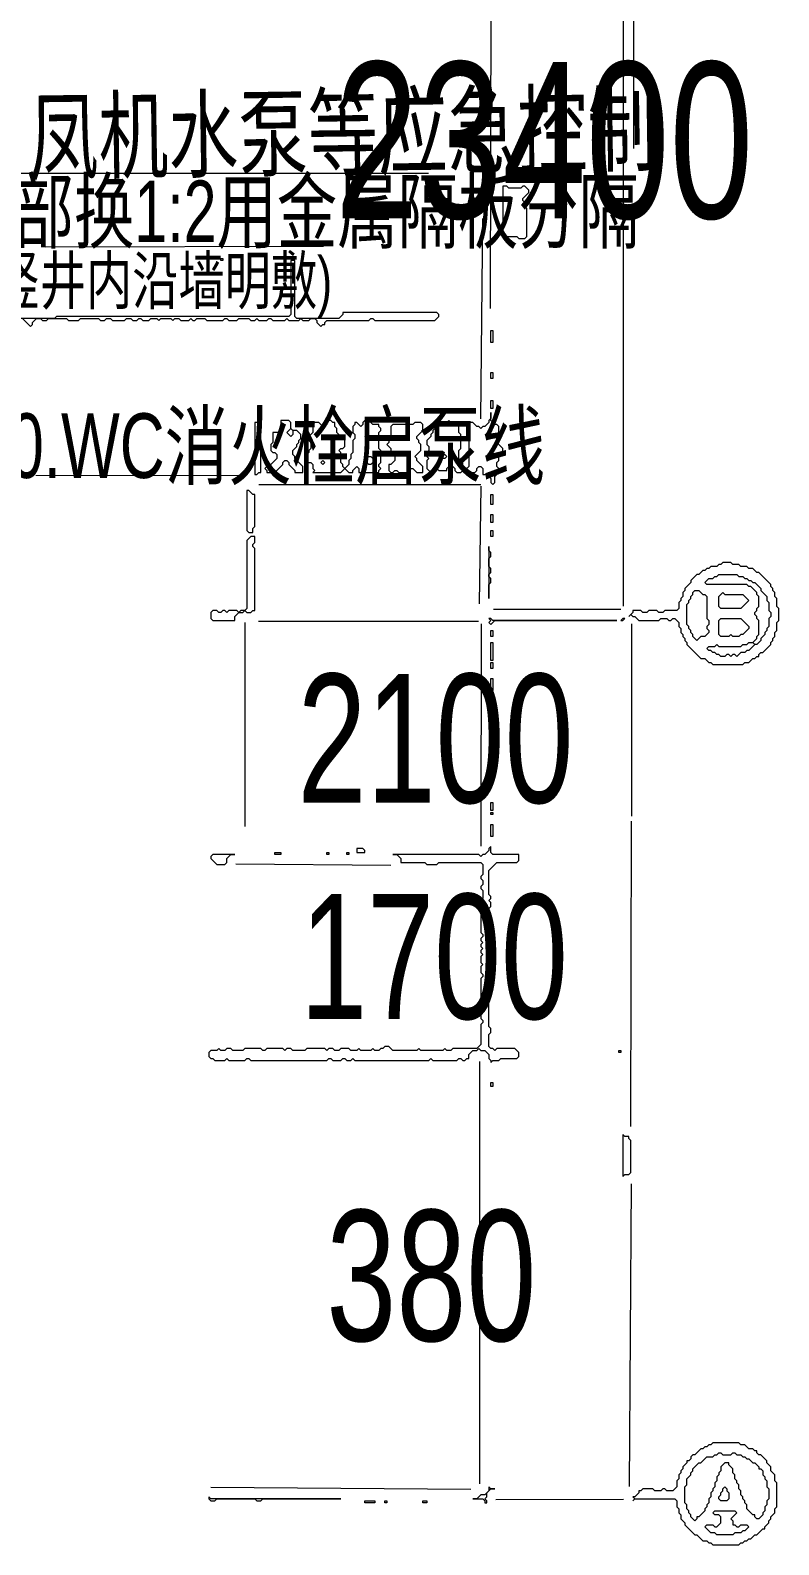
# Model space of a CAD drawing. Extents: x 25 to 4929, y 26 to 3478.
# Drawn here: x 3753 to 4127, y 1247 to 2004 of the extents above; entities that cross this region are included whole.
import ezdxf

# ---------------------------------------------------------------- set-up
doc = ezdxf.new("R2010")
doc.units = 0
for name, color, linetype, lineweight in [('OCR_TEXT', 6, 'Continuous', 0), ('TRACE_STRAIGHT', 5, 'Continuous', 0), ('TRACE_TEXT_SYMBOL', 6, 'Continuous', 0)]:
    doc.layers.add(name, color=color, linetype=linetype, lineweight=lineweight)
doc.styles.add('wqy-unicode', font='wqy-unicode.lff')

msp = doc.modelspace()

# ---------------------------------------------------------------- linework, layer by layer
at = {"layer": 'TRACE_STRAIGHT', "color": 5}
for p, q in [((3982.87, 1864.87), (3983.49, 2181.12)), ((4049.36, 1716.12), (4049.39, 2182.38)), ((4054.37, 2182.38), (4054.37, 1944.88)), ((3604.38, 1932.56), (3951.88, 1932.57)), ((3978.03, 1809.86), (3979.03, 1909.89)), ((3760.63, 1895.69), (3899.38, 1896.13)), ((3755.62, 1781.59), (3856.88, 1781.39)), ((3867, 1777), (3978, 1777)), ((3977.48, 1717.38), (3978.2, 1776.14)), ((3984.38, 1714.68), (4048.12, 1714.68)), ((3860, 1708), (3860, 1606)), ((3866.88, 1708.63), (3976.88, 1708.65)), ((3978.19, 1596.12), (3978.34, 1707.38)), ((4053.35, 1707.38), (4053.37, 1611.12)), ((4053.08, 1456.13), (4053.48, 1608.63)), ((3855.61, 1587.3), (3933.14, 1586.66)), ((3977.36, 1488.62), (3977.36, 1277.38)), ((4052.45, 1276.11), (4053.44, 1427.38)), ((3843.11, 1275.74), (3973.13, 1274.77)), ((3985.62, 1269.68), (4049.38, 1269.72))]:
    msp.add_line(p, q, dxfattribs=at)
at = {"layer": 'TRACE_TEXT_SYMBOL', "color": 6}
for points in [[(3989, 1926), (3989, 1902), (3990, 1901), (3996, 1901), (3997, 1900), (4000, 1900), (4001, 1901), (4001, 1915), (4000, 1916), (4000, 1918), (3999, 1919), (3999, 1920), (4002, 1923), (4002, 1924), (4000, 1926), (3999, 1926), (3998, 1925), (3992, 1925), (3991, 1926)], [(3848, 1890), (3849, 1890), (3849, 1889), (3848, 1889)], [(3983, 1854), (3984, 1854), (3984, 1848), (3983, 1848)], [(3983, 1833), (3984, 1833), (3984, 1830), (3983, 1830)], [(3983, 1819), (3984, 1819), (3984, 1815), (3983, 1815)], [(3983, 1813), (3983, 1810), (3982, 1809), (3982, 1808), (3980, 1806), (3979, 1806), (3978, 1805), (3977, 1806), (3976, 1806), (3974, 1808), (3972, 1808), (3972, 1786), (3971, 1785), (3971, 1784), (3972, 1783), (3975, 1783), (3976, 1784), (3976, 1785), (3977, 1786), (3978, 1786), (3979, 1785), (3979, 1782), (3981, 1782), (3983, 1780), (3983, 1778), (3984, 1777), (3985, 1778), (3985, 1781), (3986, 1782), (3986, 1783), (3987, 1784), (3987, 1785), (3986, 1786), (3986, 1788), (3987, 1789), (3987, 1791), (3989, 1793), (3989, 1795), (3986, 1798), (3986, 1800), (3987, 1801), (3987, 1806), (3986, 1807), (3985, 1807), (3983, 1809)], [(3865, 1808), (3865, 1782), (3866, 1782), (3867, 1783), (3868, 1783), (3868, 1807), (3867, 1808)], [(3878, 1809), (3878, 1804), (3877, 1803), (3874, 1803), (3874, 1798), (3873, 1797), (3873, 1794), (3874, 1793), (3875, 1793), (3876, 1792), (3876, 1790), (3873, 1787), (3872, 1787), (3870, 1785), (3871, 1784), (3871, 1783), (3875, 1783), (3879, 1787), (3879, 1788), (3880, 1789), (3881, 1789), (3882, 1788), (3882, 1787), (3885, 1784), (3885, 1783), (3889, 1783), (3889, 1786), (3885, 1790), (3885, 1791), (3884, 1792), (3884, 1794), (3886, 1796), (3886, 1797), (3887, 1798), (3887, 1799), (3888, 1800), (3888, 1802), (3886, 1804), (3884, 1804), (3883, 1805), (3883, 1808), (3882, 1809)], [(3883, 1805), (3884, 1804), (3884, 1802), (3883, 1801), (3881, 1803)], [(3920, 1801), (3921, 1802), (3922, 1801), (3921, 1800)], [(3945, 1808), (3944, 1807), (3934, 1807), (3933, 1806), (3933, 1800), (3932, 1799), (3932, 1798), (3931, 1797), (3933, 1795), (3933, 1792), (3934, 1792), (3935, 1791), (3935, 1789), (3933, 1787), (3932, 1787), (3932, 1784), (3933, 1783), (3934, 1783), (3935, 1784), (3936, 1784), (3937, 1783), (3942, 1783), (3942, 1784), (3943, 1785), (3944, 1785), (3946, 1783), (3949, 1783), (3949, 1786), (3946, 1789), (3946, 1790), (3945, 1791), (3948, 1794), (3948, 1797), (3947, 1798), (3947, 1799), (3946, 1800), (3946, 1801), (3949, 1804), (3949, 1807), (3948, 1808)], [(3962, 1809), (3960, 1807), (3959, 1807), (3958, 1808), (3956, 1808), (3955, 1807), (3955, 1805), (3954, 1804), (3954, 1803), (3953, 1802), (3953, 1801), (3951, 1799), (3951, 1797), (3952, 1796), (3952, 1794), (3951, 1793), (3951, 1791), (3952, 1790), (3951, 1789), (3951, 1785), (3953, 1783), (3954, 1784), (3955, 1784), (3956, 1785), (3957, 1784), (3961, 1784), (3961, 1785), (3962, 1786), (3964, 1786), (3965, 1785), (3965, 1784), (3966, 1783), (3968, 1783), (3969, 1784), (3969, 1788), (3967, 1790), (3967, 1794), (3968, 1795), (3968, 1802), (3967, 1803), (3967, 1807), (3966, 1808), (3963, 1808)], [(3898, 1788), (3899, 1789), (3900, 1788), (3899, 1787)], [(3922, 1791), (3923, 1791), (3924, 1790), (3924, 1788), (3923, 1787), (3922, 1787), (3920, 1789)], [(3958, 1791), (3959, 1792), (3960, 1792), (3961, 1791), (3960, 1790), (3959, 1790)], [(3861, 1774), (3861, 1754), (3862, 1753), (3864, 1753), (3864, 1755), (3865, 1756), (3865, 1772), (3864, 1772), (3862, 1774)], [(3983, 1772), (3984, 1772), (3984, 1767), (3983, 1767)], [(3983, 1762), (3984, 1762), (3984, 1758), (3983, 1758)], [(3863, 1751), (3861, 1749), (3861, 1715), (3860, 1714), (3858, 1714), (3857, 1713), (3856, 1714), (3852, 1714), (3851, 1713), (3850, 1714), (3849, 1714), (3848, 1713), (3847, 1713), (3846, 1714), (3844, 1714), (3843, 1713), (3843, 1710), (3844, 1709), (3855, 1709), (3855, 1711), (3857, 1713), (3859, 1713), (3860, 1714), (3861, 1713), (3863, 1713), (3864, 1714), (3865, 1714), (3865, 1745), (3864, 1746), (3864, 1747), (3865, 1748), (3865, 1751)], [(3983, 1754), (3984, 1754), (3984, 1751), (3983, 1751)], [(3982, 1746), (3982, 1720), (3982, 1727), (3983, 1728), (3983, 1730), (3982, 1731), (3982, 1732), (3983, 1733), (3983, 1735), (3982, 1736), (3982, 1740), (3983, 1741), (3983, 1743), (3982, 1744)], [(4096, 1731), (4097, 1732), (4106, 1732), (4107, 1731), (4109, 1731), (4110, 1730), (4111, 1730), (4112, 1729), (4113, 1729), (4114, 1728), (4115, 1728), (4118, 1725), (4118, 1724), (4121, 1721), (4121, 1719), (4122, 1718), (4122, 1714), (4123, 1713), (4123, 1711), (4122, 1710), (4122, 1706), (4121, 1705), (4121, 1704), (4120, 1703), (4120, 1702), (4118, 1700), (4118, 1699), (4116, 1697), (4115, 1697), (4114, 1698), (4116, 1700), (4116, 1701), (4117, 1702), (4117, 1709), (4116, 1710), (4116, 1711), (4115, 1712), (4115, 1713), (4116, 1714), (4116, 1715), (4117, 1716), (4117, 1721), (4116, 1722), (4116, 1723), (4113, 1726), (4112, 1726), (4111, 1727), (4091, 1727), (4090, 1728), (4092, 1730), (4094, 1730), (4095, 1731)], [(4084, 1723), (4085, 1724), (4087, 1724), (4089, 1722), (4090, 1722), (4091, 1721), (4091, 1710), (4092, 1709), (4092, 1707), (4091, 1706), (4091, 1705), (4092, 1704), (4092, 1703), (4090, 1701), (4088, 1701), (4086, 1699), (4084, 1701), (4084, 1702), (4083, 1703), (4083, 1704), (4082, 1705), (4082, 1706), (4081, 1707), (4081, 1717), (4082, 1718), (4082, 1719), (4083, 1720), (4083, 1721), (4084, 1722)], [(4099, 1723), (4100, 1722), (4109, 1722), (4112, 1719), (4108, 1715), (4098, 1715), (4097, 1716), (4097, 1721)], [(3982, 1710), (3983, 1709), (3982, 1708), (3983, 1707), (3985, 1709), (4046, 1709), (3984, 1709), (3983, 1710)], [(3983, 1704), (3984, 1704), (3984, 1701), (3983, 1701)], [(4049, 1710), (4048, 1709), (4049, 1709), (4050, 1710)], [(4097, 1709), (4098, 1710), (4108, 1710), (4112, 1706), (4112, 1705), (4109, 1702), (4108, 1702), (4107, 1701), (4104, 1701), (4103, 1702), (4102, 1701), (4098, 1701), (4097, 1702)], [(3983, 1698), (3984, 1698), (3984, 1689), (3983, 1689)], [(4111, 1697), (4112, 1698), (4114, 1698), (4115, 1697), (4112, 1694), (4111, 1694), (4110, 1693), (4108, 1693), (4106, 1691), (4105, 1692), (4104, 1692), (4103, 1691), (4102, 1692), (4101, 1692), (4100, 1691), (4098, 1691), (4097, 1692), (4096, 1692), (4095, 1693), (4094, 1693), (4093, 1694), (4092, 1694), (4091, 1695), (4092, 1696), (4095, 1696), (4096, 1697), (4097, 1696), (4108, 1696), (4109, 1697)], [(3983, 1688), (3984, 1688), (3984, 1685), (3983, 1685)], [(3983, 1680), (3984, 1680), (3984, 1674), (3983, 1674)], [(3983, 1666), (3984, 1666), (3984, 1663), (3983, 1663)], [(3983, 1655), (3984, 1655), (3984, 1652), (3983, 1652)], [(3983, 1644), (3984, 1644), (3984, 1640), (3983, 1640)], [(3983, 1637), (3984, 1637), (3984, 1635), (3983, 1635)], [(3983, 1632), (3984, 1632), (3984, 1631), (3983, 1631)], [(3983, 1618), (3984, 1618), (3984, 1614), (3983, 1614)], [(3983, 1613), (3984, 1613), (3984, 1612), (3983, 1612)], [(3983, 1607), (3984, 1607), (3984, 1601), (3983, 1601)], [(3844, 1592), (3843, 1591), (3843, 1590), (3846, 1587), (3850, 1587), (3851, 1588), (3851, 1590), (3853, 1592), (3855, 1592)], [(3875, 1593), (3878, 1593), (3878, 1592), (3875, 1592)], [(3901, 1593), (3902, 1593), (3902, 1592), (3901, 1592)], [(3911, 1593), (3912, 1593), (3912, 1592), (3911, 1592)], [(3916, 1595), (3916, 1593), (3920, 1593), (3920, 1594), (3919, 1595)], [(4047, 1494), (4048, 1494), (4048, 1493), (4047, 1493)], [(3983, 1478), (3984, 1478), (3984, 1476), (3983, 1476)], [(4049, 1452), (4049, 1431), (4050, 1432), (4052, 1432), (4053, 1433), (4053, 1449), (4052, 1450), (4052, 1451), (4050, 1451)], [(3982, 1276), (3982, 1274), (3980, 1272), (3978, 1272), (3976, 1270), (3974, 1270), (3979, 1270), (3980, 1269), (3980, 1268), (3981, 1268), (3981, 1269), (3980, 1270), (3981, 1271), (3981, 1273), (3983, 1275), (3985, 1275), (3983, 1275)], [(4099, 1275), (4100, 1276), (4101, 1275), (4101, 1274), (4102, 1273), (4102, 1270), (4101, 1269), (4098, 1269), (4097, 1270), (4097, 1271), (4098, 1272), (4098, 1273), (4099, 1274)], [(3842, 1271), (3842, 1270), (3843, 1269), (3845, 1269), (3846, 1270), (3865, 1270), (3866, 1269), (3868, 1269), (3869, 1270), (3908, 1270), (3843, 1270)], [(3920, 1269), (3925, 1269), (3925, 1268), (3920, 1268)], [(3930, 1269), (3931, 1269), (3931, 1268), (3930, 1268)], [(3949, 1269), (3951, 1269), (3951, 1268), (3949, 1268)], [(4094, 1263), (4095, 1264), (4105, 1264), (4106, 1263), (4103, 1260), (4104, 1259), (4104, 1257), (4105, 1257), (4106, 1256), (4107, 1256), (4108, 1257), (4111, 1257), (4112, 1256), (4110, 1254), (4109, 1254), (4108, 1253), (4105, 1253), (4104, 1252), (4096, 1252), (4095, 1253), (4093, 1253), (4090, 1256), (4091, 1257), (4094, 1257), (4095, 1256), (4096, 1256), (4098, 1258), (4098, 1261), (4097, 1262), (4095, 1262)]]:
    msp.add_lwpolyline(points, close=True, dxfattribs=at)
for points in [[(3883, 1889), (3883, 1862), (3882, 1861), (3766, 1861), (3765, 1860), (3748, 1860)], [(3834, 1859), (3835, 1859), (3836, 1860), (3840, 1860), (3841, 1859), (3849, 1859), (3850, 1860), (3851, 1860), (3852, 1859), (3856, 1859), (3857, 1860), (3862, 1860), (3863, 1859), (3865, 1859), (3866, 1860), (3867, 1859), (3871, 1859), (3872, 1860), (3873, 1860), (3874, 1859), (3880, 1859), (3881, 1860), (3882, 1859), (3887, 1859), (3888, 1860), (3889, 1859), (3892, 1859), (3893, 1860), (3895, 1860), (3896, 1859), (3896, 1858), (3898, 1856), (3899, 1857), (3900, 1857), (3900, 1858), (3901, 1859), (3922, 1859), (3923, 1860), (3924, 1860), (3925, 1859), (3955, 1859), (3957, 1861), (3957, 1862), (3956, 1863), (3909, 1863), (3909, 1862), (3907, 1860), (3886, 1860), (3885, 1861), (3885, 1889), (3883, 1889)], [(3749, 1860), (3753, 1856), (3754, 1857), (3754, 1858), (3756, 1860), (3758, 1860), (3759, 1859), (3761, 1859), (3762, 1860), (3771, 1860), (3772, 1859), (3777, 1859), (3778, 1860), (3787, 1860), (3788, 1859), (3790, 1859), (3791, 1860), (3793, 1860), (3794, 1859), (3800, 1859), (3801, 1860), (3803, 1860), (3804, 1859), (3806, 1859), (3807, 1860), (3808, 1860), (3809, 1859), (3812, 1859), (3813, 1860), (3816, 1860), (3817, 1859), (3818, 1860), (3823, 1860), (3824, 1859), (3825, 1860), (3827, 1860), (3828, 1859), (3832, 1859), (3833, 1860), (3834, 1859)], [(3921, 1810), (3919, 1808), (3919, 1807), (3918, 1806), (3916, 1808), (3915, 1808), (3915, 1807), (3914, 1806), (3914, 1803), (3915, 1802), (3915, 1800), (3914, 1799), (3914, 1793), (3913, 1792), (3913, 1790), (3912, 1789), (3912, 1787), (3910, 1785), (3909, 1786), (3909, 1787), (3908, 1788), (3908, 1793), (3907, 1794), (3908, 1795), (3909, 1795), (3910, 1796), (3910, 1799), (3909, 1800), (3908, 1800), (3907, 1801), (3907, 1802), (3906, 1803), (3906, 1805), (3905, 1806), (3905, 1808), (3904, 1808), (3903, 1809), (3902, 1809), (3901, 1808), (3901, 1807), (3900, 1806), (3899, 1806), (3897, 1808), (3895, 1808), (3894, 1807), (3894, 1803), (3891, 1800), (3893, 1798), (3893, 1795), (3892, 1794), (3892, 1793), (3891, 1792), (3891, 1788), (3893, 1788), (3894, 1787), (3894, 1785), (3895, 1784), (3894, 1783), (3908, 1783), (3910, 1785), (3912, 1783), (3914, 1783), (3914, 1784), (3916, 1786)], [(3916, 1786), (3917, 1785), (3917, 1783), (3927, 1783), (3927, 1784), (3928, 1785), (3927, 1786), (3927, 1787), (3928, 1788), (3928, 1794), (3927, 1795), (3927, 1803), (3928, 1804), (3928, 1805), (3927, 1806), (3927, 1807), (3924, 1807), (3921, 1810)], [(4099, 1738), (4098, 1737), (4097, 1737), (4096, 1736), (4093, 1736), (4092, 1735), (4091, 1735), (4090, 1734), (4089, 1734), (4087, 1732), (4086, 1732), (4083, 1729), (4083, 1728), (4080, 1725), (4080, 1724), (4079, 1723), (4079, 1721), (4078, 1720), (4078, 1719), (4077, 1718), (4077, 1715), (4076, 1714), (4070, 1714), (4069, 1713), (4067, 1713), (4066, 1714), (4062, 1714), (4061, 1713), (4059, 1713), (4058, 1714), (4054, 1714), (4054, 1713), (4052, 1711), (4053, 1712), (4054, 1711), (4055, 1711), (4057, 1709), (4067, 1709), (4068, 1710), (4071, 1710), (4072, 1709), (4073, 1709), (4074, 1710), (4075, 1710), (4077, 1708), (4077, 1706), (4078, 1705), (4078, 1703), (4079, 1702), (4079, 1701), (4080, 1700), (4080, 1699), (4081, 1698), (4081, 1697), (4088, 1690), (4090, 1690), (4092, 1688), (4093, 1688), (4094, 1687), (4109, 1687), (4110, 1688), (4112, 1688), (4114, 1690), (4115, 1690)], [(4115, 1690), (4116, 1691), (4117, 1691), (4117, 1692), (4118, 1693), (4119, 1693), (4123, 1697), (4123, 1698), (4124, 1699), (4124, 1700), (4125, 1701), (4125, 1703), (4126, 1704), (4126, 1708), (4127, 1709), (4127, 1715), (4126, 1716), (4126, 1720), (4125, 1721), (4125, 1723), (4124, 1724), (4124, 1725), (4123, 1726), (4123, 1727), (4117, 1733), (4116, 1733), (4114, 1735), (4112, 1735), (4111, 1736), (4108, 1736), (4107, 1737), (4104, 1737), (4103, 1738), (4099, 1738)], [(3983, 1596), (3982, 1595), (3982, 1594), (3980, 1592), (3979, 1592), (3978, 1591), (3977, 1592), (3934, 1592), (3936, 1592), (3938, 1590), (3938, 1588), (3950, 1588), (3951, 1587), (3956, 1587), (3957, 1588), (3978, 1588), (3979, 1587), (3979, 1582), (3978, 1581), (3978, 1580), (3979, 1579), (3979, 1577), (3978, 1576), (3978, 1575), (3979, 1574), (3979, 1570), (3978, 1569), (3979, 1568), (3979, 1567), (3978, 1566), (3979, 1565), (3979, 1564), (3978, 1563), (3978, 1553), (3979, 1552), (3979, 1551), (3978, 1550), (3978, 1549), (3979, 1548), (3978, 1547), (3978, 1546), (3979, 1545), (3978, 1544), (3978, 1543), (3979, 1542), (3978, 1541), (3978, 1538), (3979, 1537), (3978, 1536), (3978, 1533), (3979, 1532), (3979, 1531), (3978, 1530), (3978, 1510), (3979, 1509), (3979, 1508), (3978, 1507), (3978, 1497), (3976, 1495), (3964, 1495), (3963, 1494), (3961, 1494), (3960, 1495), (3959, 1494)], [(3997, 1589), (3997, 1592), (3984, 1592), (3983, 1593), (3983, 1596)], [(3909, 1490), (3910, 1490), (3911, 1489), (3913, 1489), (3914, 1490), (3915, 1489), (3952, 1489), (3953, 1490), (3954, 1489), (3966, 1489), (3967, 1490), (3968, 1490), (3969, 1489), (3970, 1489), (3971, 1490), (3972, 1490), (3972, 1492), (3974, 1494), (3976, 1494), (3977, 1495), (3978, 1494), (3980, 1494), (3982, 1492), (3982, 1490), (3983, 1489), (3983, 1488), (3984, 1489), (3987, 1489), (3988, 1490), (3996, 1490), (3997, 1491), (3997, 1493), (3995, 1495), (3986, 1495), (3985, 1494), (3984, 1495), (3983, 1495), (3982, 1496), (3982, 1502), (3983, 1503), (3983, 1505), (3982, 1506), (3982, 1532), (3983, 1533), (3982, 1534), (3982, 1538), (3983, 1539), (3983, 1540), (3982, 1541), (3982, 1542), (3983, 1543), (3983, 1546), (3982, 1547), (3982, 1565), (3983, 1566), (3983, 1568), (3982, 1569), (3983, 1570), (3983, 1571), (3982, 1572), (3982, 1584), (3986, 1588), (3996, 1588), (3997, 1589)], [(3959, 1494), (3948, 1494), (3947, 1495), (3946, 1494), (3934, 1494), (3932, 1496), (3930, 1496), (3929, 1495), (3928, 1495), (3927, 1494), (3925, 1494), (3924, 1495), (3923, 1494), (3918, 1494), (3917, 1495), (3916, 1494), (3913, 1494), (3912, 1495), (3908, 1495), (3907, 1494), (3905, 1494), (3904, 1495), (3902, 1495), (3901, 1494), (3900, 1495), (3891, 1495), (3890, 1494), (3884, 1494), (3883, 1495), (3881, 1495), (3880, 1494), (3879, 1495), (3871, 1495), (3870, 1494), (3869, 1494), (3868, 1495), (3860, 1495), (3859, 1494), (3854, 1494), (3853, 1495), (3851, 1495), (3850, 1494), (3848, 1494), (3847, 1495), (3846, 1494), (3843, 1494), (3842, 1493), (3842, 1491), (3843, 1490), (3844, 1490), (3845, 1489), (3850, 1489), (3851, 1490), (3852, 1489), (3860, 1489), (3861, 1490), (3862, 1490), (3863, 1489), (3901, 1489), (3902, 1490), (3903, 1490), (3904, 1489), (3908, 1489), (3909, 1490)], [(4094, 1298), (4093, 1297), (4092, 1297), (4091, 1296), (4090, 1296), (4089, 1295), (4088, 1295), (4085, 1292), (4084, 1292), (4083, 1291), (4083, 1290), (4082, 1289), (4081, 1289), (4081, 1288), (4079, 1286), (4079, 1285), (4078, 1284), (4078, 1283), (4077, 1282), (4077, 1280), (4076, 1279), (4076, 1276), (4074, 1274), (4071, 1274), (4070, 1275), (4069, 1275), (4068, 1274), (4065, 1274), (4064, 1275), (4059, 1275), (4058, 1274), (4057, 1274), (4057, 1273), (4055, 1271), (4054, 1271), (4055, 1270), (4054, 1269), (4055, 1270), (4075, 1270), (4076, 1269), (4076, 1266), (4077, 1265), (4077, 1263), (4078, 1262), (4078, 1260), (4080, 1258), (4080, 1257), (4085, 1252), (4086, 1252), (4089, 1249), (4091, 1249), (4092, 1248), (4093, 1248), (4094, 1247), (4107, 1247), (4108, 1248), (4109, 1248), (4110, 1249), (4111, 1249), (4112, 1250), (4113, 1250), (4115, 1252), (4116, 1252), (4119, 1255)], [(4119, 1255), (4120, 1255), (4120, 1256), (4122, 1258), (4122, 1259), (4123, 1260), (4123, 1261), (4125, 1263), (4125, 1265), (4126, 1266), (4126, 1278), (4125, 1279), (4125, 1282), (4123, 1284), (4123, 1286), (4121, 1288), (4121, 1289), (4118, 1292), (4117, 1292), (4116, 1293), (4116, 1294), (4115, 1294), (4114, 1295), (4112, 1295), (4110, 1297), (4108, 1297), (4107, 1298), (4094, 1298)], [(4095, 1276), (4094, 1275), (4094, 1274), (4093, 1273), (4093, 1271), (4092, 1270), (4092, 1268), (4091, 1267), (4091, 1266), (4090, 1265), (4090, 1264), (4087, 1261), (4086, 1261), (4086, 1260), (4085, 1259), (4083, 1261), (4083, 1262), (4082, 1263), (4082, 1264), (4081, 1265), (4081, 1267), (4080, 1268), (4080, 1276), (4081, 1277), (4081, 1280), (4083, 1282), (4083, 1283), (4084, 1284), (4084, 1285), (4087, 1288), (4088, 1288), (4091, 1291), (4094, 1291), (4095, 1292), (4096, 1292)], [(4096, 1292), (4097, 1293), (4098, 1293), (4099, 1292), (4103, 1292), (4104, 1293), (4105, 1293), (4106, 1292), (4108, 1292), (4109, 1291), (4110, 1291), (4111, 1290), (4112, 1290), (4114, 1288), (4115, 1288), (4117, 1286), (4117, 1285), (4118, 1285), (4119, 1284), (4119, 1282), (4120, 1281), (4120, 1280), (4121, 1279), (4121, 1276), (4122, 1275), (4122, 1270), (4121, 1269), (4121, 1267), (4120, 1266), (4120, 1264), (4119, 1263), (4119, 1262), (4117, 1260), (4116, 1260), (4115, 1261), (4115, 1262), (4114, 1262), (4111, 1265), (4111, 1267), (4110, 1268), (4110, 1269), (4109, 1270), (4109, 1271), (4108, 1272), (4108, 1274), (4107, 1275), (4107, 1277), (4106, 1278), (4106, 1279), (4105, 1280), (4105, 1282), (4104, 1283), (4104, 1285), (4102, 1287), (4102, 1288), (4100, 1288), (4098, 1286), (4098, 1284), (4097, 1283), (4097, 1282), (4096, 1281), (4096, 1279), (4095, 1278), (4095, 1276)]]:
    msp.add_lwpolyline(points, dxfattribs=at)

# ---------------------------------------------------------------- texts
at = {"layer": 'OCR_TEXT', "color": 6, "style": 'wqy-unicode', "width": 0.72}
for s, height, p in [('23400', 78.091, (3905.18, 1910.04)), ('400x100防火线槽，内部换1:2用金属隔板分隔', 30.7167, (3450, 1898.19)), ('详见系统图(竖井内沿墙明敷)', 23.5294, (3611.38, 1867.2)), ('NH-BV-4x2.5-G20.WC消火栓启泵线', 32.2835, (3507.37, 1780.23)), ('2100', 64.425, (3886.44, 1617.86)), ('1700', 62.473, (3887.81, 1509.83)), ('380', 65.401, (3900.8, 1348.87))]:
    msp.add_text(s, height=height, dxfattribs=at).set_placement(p)
msp.add_text('100×100防火线槽，凤机水泵等应急控制', height=35.5565, rotation=0.82488, dxfattribs=at).set_placement((3443.45, 1928.51))

doc.saveas('drawing.dxf')
